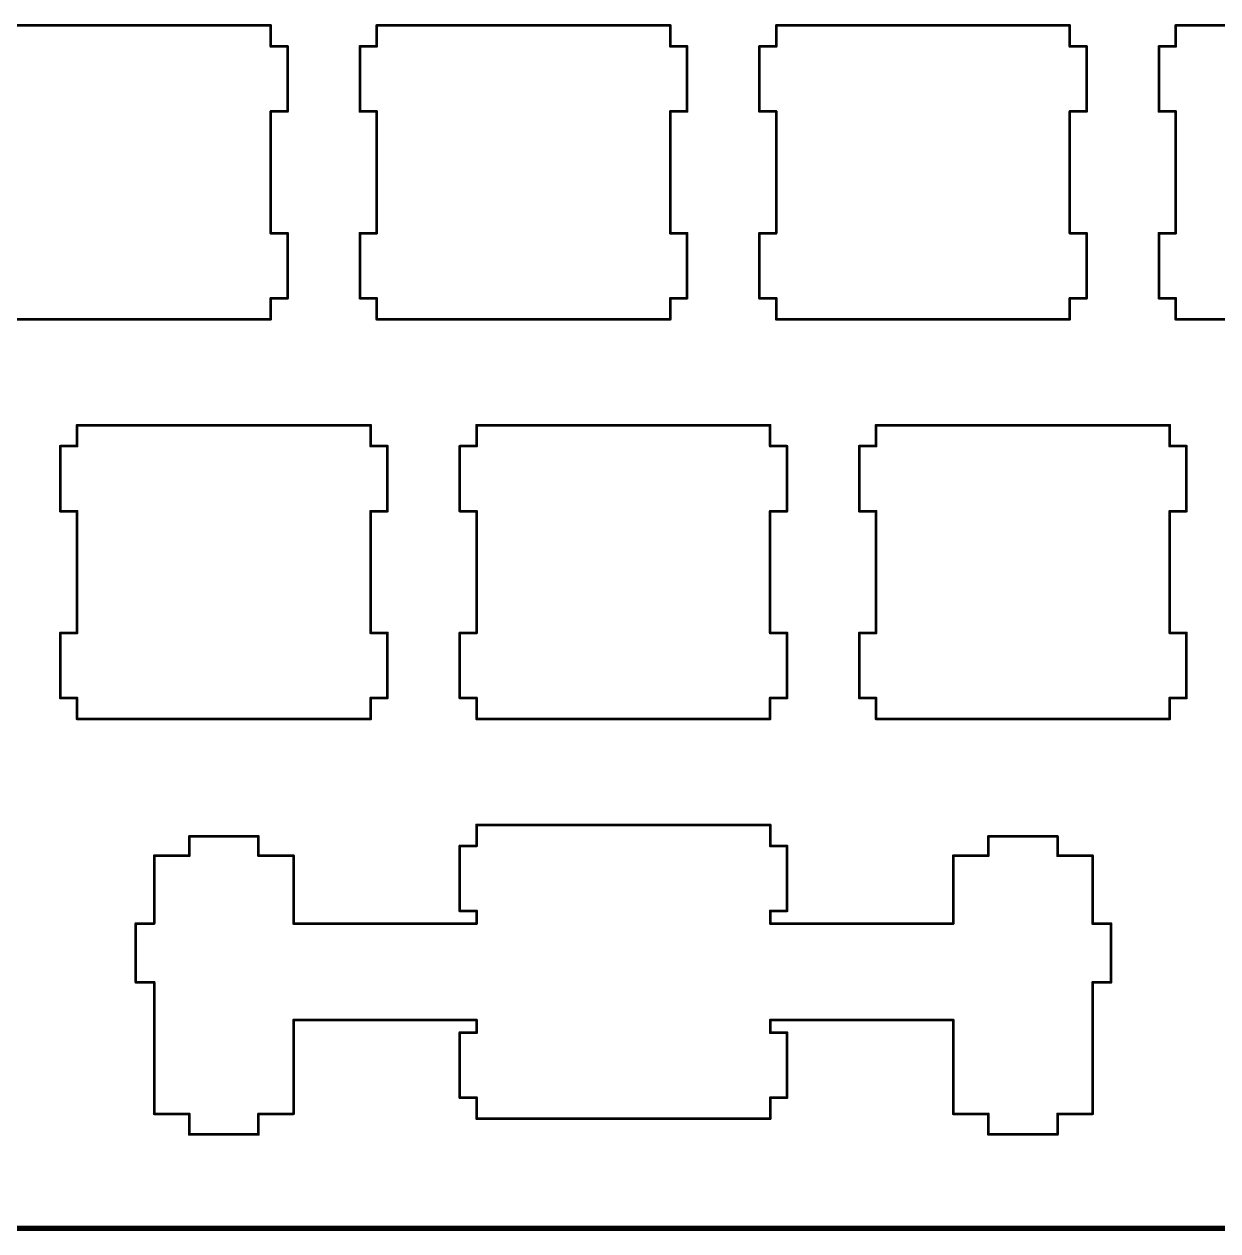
# Model space of a CAD drawing. Extents: x 43 to 335, y 43 to 163.
# Drawn here: x 122.4 to 179.4, y 43.2 to 100.7 of the extents above; entities that cross this region are included whole.
import ezdxf

# ---------------------------------------------------------------- set-up
doc = ezdxf.new("R2010")
doc.units = 0
doc.layers.add('MECHANICAL2', color=216, linetype='CONTINUOUS')

msp = doc.modelspace()

# ---------------------------------------------------------------- linework, layer by layer
at = {"layer": 'MECHANICAL2'}
for points, const_width in [([(120.203, 100.625), (134.204, 100.625)], 0.127), ([(134.204, 99.626), (134.204, 100.625)], 0.127), ([(139.253, 99.626), (139.253, 100.625)], 0.127), ([(139.253, 100.625), (153.254, 100.625)], 0.127), ([(153.254, 99.626), (153.254, 100.625)], 0.127), ([(158.303, 99.626), (158.303, 100.625)], 0.127), ([(158.303, 100.625), (172.304, 100.625)], 0.127), ([(172.304, 99.626), (172.304, 100.625)], 0.127), ([(177.353, 99.626), (177.353, 100.625)], 0.127), ([(177.353, 100.625), (191.354, 100.625)], 0.127), ([(134.204, 99.626), (135.004, 99.626)], 0.127), ([(135.004, 96.527), (135.004, 99.626)], 0.127), ([(138.454, 99.626), (139.253, 99.626)], 0.127), ([(138.454, 96.527), (138.454, 99.626)], 0.127), ([(153.254, 99.626), (154.053, 99.626)], 0.127), ([(154.053, 96.527), (154.053, 99.626)], 0.127), ([(157.504, 99.626), (158.303, 99.626)], 0.127), ([(157.504, 96.527), (157.504, 99.626)], 0.127), ([(172.304, 99.626), (173.103, 99.626)], 0.127), ([(173.103, 96.527), (173.103, 99.626)], 0.127), ([(176.554, 99.626), (177.353, 99.626)], 0.127), ([(176.554, 96.527), (176.554, 99.626)], 0.127), ([(134.204, 90.725), (134.204, 96.527)], 0.127), ([(134.204, 96.527), (135.004, 96.527)], 0.127), ([(138.454, 96.527), (139.253, 96.527)], 0.127), ([(139.253, 90.725), (139.253, 96.527)], 0.127), ([(153.254, 90.725), (153.254, 96.527)], 0.127), ([(153.254, 96.527), (154.053, 96.527)], 0.127), ([(157.504, 96.527), (158.303, 96.527)], 0.127), ([(158.303, 90.725), (158.303, 96.527)], 0.127), ([(172.304, 90.725), (172.304, 96.527)], 0.127), ([(172.304, 96.527), (173.103, 96.527)], 0.127), ([(176.554, 96.527), (177.353, 96.527)], 0.127), ([(177.353, 90.725), (177.353, 96.527)], 0.127), ([(134.204, 90.725), (135.004, 90.725)], 0.127), ([(135.004, 87.626), (135.004, 90.725)], 0.127), ([(138.454, 90.725), (139.253, 90.725)], 0.127), ([(138.454, 87.626), (138.454, 90.725)], 0.127), ([(153.254, 90.725), (154.053, 90.725)], 0.127), ([(154.053, 87.626), (154.053, 90.725)], 0.127), ([(157.504, 90.725), (158.303, 90.725)], 0.127), ([(157.504, 87.626), (157.504, 90.725)], 0.127), ([(172.304, 90.725), (173.103, 90.725)], 0.127), ([(173.103, 87.626), (173.103, 90.725)], 0.127), ([(176.554, 90.725), (177.353, 90.725)], 0.127), ([(176.554, 87.626), (176.554, 90.725)], 0.127), ([(134.204, 86.626), (134.204, 87.626)], 0.127), ([(134.204, 87.626), (135.004, 87.626)], 0.127), ([(138.454, 87.626), (139.253, 87.626)], 0.127), ([(139.253, 86.626), (139.253, 87.626)], 0.127), ([(153.254, 86.626), (153.254, 87.626)], 0.127), ([(153.254, 87.626), (154.053, 87.626)], 0.127), ([(157.504, 87.626), (158.303, 87.626)], 0.127), ([(158.303, 86.626), (158.303, 87.626)], 0.127), ([(172.304, 86.626), (172.304, 87.626)], 0.127), ([(172.304, 87.626), (173.103, 87.626)], 0.127), ([(176.554, 87.626), (177.353, 87.626)], 0.127), ([(177.353, 86.626), (177.353, 87.626)], 0.127), ([(120.203, 86.626), (134.204, 86.626)], 0.127), ([(139.253, 86.626), (153.254, 86.626)], 0.127), ([(158.303, 86.626), (172.304, 86.626)], 0.127), ([(177.353, 86.626), (191.354, 86.626)], 0.127), ([(124.967, 80.576), (124.967, 81.575)], 0.127), ([(124.967, 81.575), (138.967, 81.575)], 0.127), ([(138.967, 80.576), (138.967, 81.575)], 0.127), ([(144.016, 80.576), (144.016, 81.575)], 0.127), ([(144.016, 81.575), (158.015, 81.575)], 0.127), ([(158.015, 80.576), (158.015, 81.575)], 0.127), ([(163.066, 80.576), (163.066, 81.575)], 0.127), ([(163.066, 81.575), (177.067, 81.575)], 0.127), ([(177.067, 80.576), (177.067, 81.575)], 0.127), ([(124.167, 80.576), (124.967, 80.576)], 0.127), ([(124.167, 77.477), (124.167, 80.576)], 0.127), ([(138.967, 80.576), (139.766, 80.576)], 0.127), ([(139.766, 77.477), (139.766, 80.576)], 0.127), ([(143.216, 80.576), (144.016, 80.576)], 0.127), ([(143.216, 77.477), (143.216, 80.576)], 0.127), ([(158.015, 80.576), (158.816, 80.576)], 0.127), ([(158.816, 77.477), (158.816, 80.576)], 0.127), ([(162.265, 80.576), (163.066, 80.576)], 0.127), ([(162.265, 77.477), (162.265, 80.576)], 0.127), ([(177.067, 80.576), (177.867, 80.576)], 0.127), ([(177.867, 77.477), (177.867, 80.576)], 0.127), ([(124.167, 77.477), (124.967, 77.477)], 0.127), ([(124.967, 71.675), (124.967, 77.477)], 0.127), ([(138.967, 71.675), (138.967, 77.477)], 0.127), ([(138.967, 77.477), (139.766, 77.477)], 0.127), ([(143.216, 77.477), (144.016, 77.477)], 0.127), ([(144.016, 71.675), (144.016, 77.477)], 0.127), ([(158.015, 71.675), (158.015, 77.477)], 0.127), ([(158.015, 77.477), (158.816, 77.477)], 0.127), ([(162.265, 77.477), (163.066, 77.477)], 0.127), ([(163.066, 71.675), (163.066, 77.477)], 0.127), ([(177.067, 71.675), (177.067, 77.477)], 0.127), ([(177.067, 77.477), (177.867, 77.477)], 0.127), ([(124.167, 71.675), (124.967, 71.675)], 0.127), ([(124.167, 68.576), (124.167, 71.675)], 0.127), ([(138.967, 71.675), (139.766, 71.675)], 0.127), ([(139.766, 68.576), (139.766, 71.675)], 0.127), ([(143.216, 71.675), (144.016, 71.675)], 0.127), ([(143.216, 68.576), (143.216, 71.675)], 0.127), ([(158.015, 71.675), (158.816, 71.675)], 0.127), ([(158.816, 68.576), (158.816, 71.675)], 0.127), ([(162.265, 71.675), (163.066, 71.675)], 0.127), ([(162.265, 68.576), (162.265, 71.675)], 0.127), ([(177.067, 71.675), (177.867, 71.675)], 0.127), ([(177.867, 68.576), (177.867, 71.675)], 0.127), ([(124.167, 68.576), (124.967, 68.576)], 0.127), ([(124.967, 67.576), (124.967, 68.576)], 0.127), ([(138.967, 67.576), (138.967, 68.576)], 0.127), ([(138.967, 68.576), (139.766, 68.576)], 0.127), ([(143.216, 68.576), (144.016, 68.576)], 0.127), ([(144.016, 67.576), (144.016, 68.576)], 0.127), ([(158.015, 67.576), (158.015, 68.576)], 0.127), ([(158.015, 68.576), (158.816, 68.576)], 0.127), ([(162.265, 68.576), (163.066, 68.576)], 0.127), ([(163.066, 67.576), (163.066, 68.576)], 0.127), ([(177.067, 67.576), (177.067, 68.576)], 0.127), ([(177.067, 68.576), (177.867, 68.576)], 0.127), ([(124.967, 67.576), (138.967, 67.576)], 0.127), ([(144.016, 67.576), (158.015, 67.576)], 0.127), ([(163.066, 67.576), (177.067, 67.576)], 0.127), ([(144.017, 61.526), (144.017, 62.526)], 0.127), ([(144.017, 62.526), (158.017, 62.526)], 0.127), ([(158.017, 61.526), (158.017, 62.526)], 0.127), ([(130.317, 61.977), (133.617, 61.977)], 0.127), ([(130.317, 61.056), (130.317, 61.977)], 0.127), ([(133.617, 61.056), (133.617, 61.977)], 0.127), ([(143.216, 61.526), (144.017, 61.526)], 0.127), ([(143.216, 58.427), (143.216, 61.526)], 0.127), ([(158.017, 61.526), (158.817, 61.526)], 0.127), ([(158.817, 58.427), (158.817, 61.526)], 0.127), ([(168.417, 61.977), (171.717, 61.977)], 0.127), ([(168.417, 61.056), (168.417, 61.977)], 0.127), ([(171.717, 61.056), (171.717, 61.977)], 0.127), ([(128.643, 61.056), (130.317, 61.056)], 0.127), ([(128.643, 57.826), (128.643, 61.056)], 0.127), ([(133.617, 61.056), (135.291, 61.056)], 0.127), ([(135.291, 57.826), (135.291, 61.056)], 0.127), ([(166.743, 61.056), (168.417, 61.056)], 0.127), ([(166.743, 57.826), (166.743, 61.056)], 0.127), ([(171.717, 61.056), (173.391, 61.056)], 0.127), ([(173.391, 57.826), (173.391, 61.056)], 0.127), ([(143.216, 58.427), (144.017, 58.427)], 0.127), ([(144.017, 57.826), (144.017, 58.427)], 0.127), ([(158.017, 57.826), (158.017, 58.427)], 0.127), ([(158.017, 58.427), (158.817, 58.427)], 0.127), ([(127.767, 57.826), (128.643, 57.826)], 0.127), ([(127.767, 55.027), (127.767, 57.826)], 0.127), ([(135.291, 57.826), (144.017, 57.826)], 0.127), ([(158.017, 57.826), (166.743, 57.826)], 0.127), ([(173.391, 57.826), (174.267, 57.826)], 0.127), ([(174.267, 55.027), (174.267, 57.826)], 0.127), ([(127.767, 55.027), (128.643, 55.027)], 0.127), ([(128.643, 48.757), (128.643, 55.027)], 0.127), ([(173.391, 48.757), (173.391, 55.027)], 0.127), ([(173.391, 55.027), (174.267, 55.027)], 0.127), ([(135.291, 48.757), (135.291, 53.226)], 0.127), ([(135.291, 53.226), (144.017, 53.226)], 0.127), ([(144.017, 52.625), (144.017, 53.226)], 0.127), ([(158.017, 52.625), (158.017, 53.226)], 0.127), ([(158.017, 53.226), (166.743, 53.226)], 0.127), ([(166.743, 48.757), (166.743, 53.226)], 0.127), ([(143.216, 52.625), (144.017, 52.625)], 0.127), ([(143.216, 49.526), (143.216, 52.625)], 0.127), ([(158.017, 52.625), (158.817, 52.625)], 0.127), ([(158.817, 49.526), (158.817, 52.625)], 0.127), ([(143.216, 49.526), (144.017, 49.526)], 0.127), ([(144.017, 48.527), (144.017, 49.526)], 0.127), ([(158.017, 48.527), (158.017, 49.526)], 0.127), ([(158.017, 49.526), (158.817, 49.526)], 0.127), ([(128.643, 48.757), (130.317, 48.757)], 0.127), ([(130.317, 47.776), (130.317, 48.757)], 0.127), ([(133.617, 47.776), (133.617, 48.757)], 0.127), ([(133.617, 48.757), (135.291, 48.757)], 0.127), ([(144.017, 48.527), (158.017, 48.527)], 0.127), ([(166.743, 48.757), (168.417, 48.757)], 0.127), ([(168.417, 47.776), (168.417, 48.757)], 0.127), ([(171.717, 47.776), (171.717, 48.757)], 0.127), ([(171.717, 48.757), (173.391, 48.757)], 0.127), ([(130.317, 47.776), (133.617, 47.776)], 0.127), ([(168.417, 47.776), (171.717, 47.776)], 0.127), ([(43.688, 43.307), (334.391, 43.307)], 0.254)]:
    msp.add_lwpolyline(points, dxfattribs=dict(at, const_width=const_width))
at = {"layer": 'MECHANICAL2', "const_width": 0.0635}
for points in [[(134.172, 100.625, 1), (134.236, 100.625, 1)], [(134.172, 100.625, 1), (134.236, 100.625, 1)], [(139.222, 100.625, 1), (139.285, 100.625, 1)], [(139.222, 100.625, 1), (139.285, 100.625, 1)], [(153.222, 100.625, 1), (153.286, 100.625, 1)], [(153.222, 100.625, 1), (153.286, 100.625, 1)], [(158.271, 100.625, 1), (158.335, 100.625, 1)], [(158.271, 100.625, 1), (158.335, 100.625, 1)], [(172.272, 100.625, 1), (172.336, 100.625, 1)], [(172.272, 100.625, 1), (172.336, 100.625, 1)], [(177.321, 100.625, 1), (177.385, 100.625, 1)], [(177.321, 100.625, 1), (177.385, 100.625, 1)], [(134.172, 99.626, 1), (134.236, 99.626, 1)], [(134.172, 99.626, 1), (134.236, 99.626, 1)], [(134.972, 99.626, 1), (135.035, 99.626, 1)], [(134.972, 99.626, 1), (135.035, 99.626, 1)], [(138.422, 99.626, 1), (138.486, 99.626, 1)], [(138.422, 99.626, 1), (138.486, 99.626, 1)], [(139.222, 99.626, 1), (139.285, 99.626, 1)], [(139.222, 99.626, 1), (139.285, 99.626, 1)], [(153.222, 99.626, 1), (153.286, 99.626, 1)], [(153.222, 99.626, 1), (153.286, 99.626, 1)], [(154.021, 99.626, 1), (154.085, 99.626, 1)], [(154.021, 99.626, 1), (154.085, 99.626, 1)], [(157.472, 99.626, 1), (157.536, 99.626, 1)], [(157.472, 99.626, 1), (157.536, 99.626, 1)], [(158.271, 99.626, 1), (158.335, 99.626, 1)], [(158.271, 99.626, 1), (158.335, 99.626, 1)], [(172.272, 99.626, 1), (172.336, 99.626, 1)], [(172.272, 99.626, 1), (172.336, 99.626, 1)], [(173.071, 99.626, 1), (173.135, 99.626, 1)], [(173.071, 99.626, 1), (173.135, 99.626, 1)], [(176.522, 99.626, 1), (176.586, 99.626, 1)], [(176.522, 99.626, 1), (176.586, 99.626, 1)], [(177.321, 99.626, 1), (177.385, 99.626, 1)], [(177.321, 99.626, 1), (177.385, 99.626, 1)], [(134.172, 96.527, 1), (134.236, 96.527, 1)], [(134.172, 96.527, 1), (134.236, 96.527, 1)], [(134.972, 96.527, 1), (135.035, 96.527, 1)], [(134.972, 96.527, 1), (135.035, 96.527, 1)], [(138.422, 96.527, 1), (138.486, 96.527, 1)], [(138.422, 96.527, 1), (138.486, 96.527, 1)], [(139.222, 96.527, 1), (139.285, 96.527, 1)], [(139.222, 96.527, 1), (139.285, 96.527, 1)], [(153.222, 96.527, 1), (153.286, 96.527, 1)], [(153.222, 96.527, 1), (153.286, 96.527, 1)], [(154.021, 96.527, 1), (154.085, 96.527, 1)], [(154.021, 96.527, 1), (154.085, 96.527, 1)], [(157.472, 96.527, 1), (157.536, 96.527, 1)], [(157.472, 96.527, 1), (157.536, 96.527, 1)], [(158.271, 96.527, 1), (158.335, 96.527, 1)], [(158.271, 96.527, 1), (158.335, 96.527, 1)], [(172.272, 96.527, 1), (172.336, 96.527, 1)], [(172.272, 96.527, 1), (172.336, 96.527, 1)], [(173.071, 96.527, 1), (173.135, 96.527, 1)], [(173.071, 96.527, 1), (173.135, 96.527, 1)], [(176.522, 96.527, 1), (176.586, 96.527, 1)], [(176.522, 96.527, 1), (176.586, 96.527, 1)], [(177.321, 96.527, 1), (177.385, 96.527, 1)], [(177.321, 96.527, 1), (177.385, 96.527, 1)], [(134.172, 90.725, 1), (134.236, 90.725, 1)], [(134.172, 90.725, 1), (134.236, 90.725, 1)], [(134.972, 90.725, 1), (135.035, 90.725, 1)], [(134.972, 90.725, 1), (135.035, 90.725, 1)], [(138.422, 90.725, 1), (138.486, 90.725, 1)], [(138.422, 90.725, 1), (138.486, 90.725, 1)], [(139.222, 90.725, 1), (139.285, 90.725, 1)], [(139.222, 90.725, 1), (139.285, 90.725, 1)], [(153.222, 90.725, 1), (153.286, 90.725, 1)], [(153.222, 90.725, 1), (153.286, 90.725, 1)], [(154.021, 90.725, 1), (154.085, 90.725, 1)], [(154.021, 90.725, 1), (154.085, 90.725, 1)], [(157.472, 90.725, 1), (157.536, 90.725, 1)], [(157.472, 90.725, 1), (157.536, 90.725, 1)], [(158.271, 90.725, 1), (158.335, 90.725, 1)], [(158.271, 90.725, 1), (158.335, 90.725, 1)], [(172.272, 90.725, 1), (172.336, 90.725, 1)], [(172.272, 90.725, 1), (172.336, 90.725, 1)], [(173.071, 90.725, 1), (173.135, 90.725, 1)], [(173.071, 90.725, 1), (173.135, 90.725, 1)], [(176.522, 90.725, 1), (176.586, 90.725, 1)], [(176.522, 90.725, 1), (176.586, 90.725, 1)], [(177.321, 90.725, 1), (177.385, 90.725, 1)], [(177.321, 90.725, 1), (177.385, 90.725, 1)], [(134.172, 87.626, 1), (134.236, 87.626, 1)], [(134.172, 87.626, 1), (134.236, 87.626, 1)], [(134.972, 87.626, 1), (135.035, 87.626, 1)], [(134.972, 87.626, 1), (135.035, 87.626, 1)], [(138.422, 87.626, 1), (138.486, 87.626, 1)], [(138.422, 87.626, 1), (138.486, 87.626, 1)], [(139.222, 87.626, 1), (139.285, 87.626, 1)], [(139.222, 87.626, 1), (139.285, 87.626, 1)], [(153.222, 87.626, 1), (153.286, 87.626, 1)], [(153.222, 87.626, 1), (153.286, 87.626, 1)], [(154.021, 87.626, 1), (154.085, 87.626, 1)], [(154.021, 87.626, 1), (154.085, 87.626, 1)], [(157.472, 87.626, 1), (157.536, 87.626, 1)], [(157.472, 87.626, 1), (157.536, 87.626, 1)], [(158.271, 87.626, 1), (158.335, 87.626, 1)], [(158.271, 87.626, 1), (158.335, 87.626, 1)], [(172.272, 87.626, 1), (172.336, 87.626, 1)], [(172.272, 87.626, 1), (172.336, 87.626, 1)], [(173.071, 87.626, 1), (173.135, 87.626, 1)], [(173.071, 87.626, 1), (173.135, 87.626, 1)], [(176.522, 87.626, 1), (176.586, 87.626, 1)], [(176.522, 87.626, 1), (176.586, 87.626, 1)], [(177.321, 87.626, 1), (177.385, 87.626, 1)], [(177.321, 87.626, 1), (177.385, 87.626, 1)], [(134.172, 86.626, 1), (134.236, 86.626, 1)], [(134.172, 86.626, 1), (134.236, 86.626, 1)], [(139.222, 86.626, 1), (139.285, 86.626, 1)], [(139.222, 86.626, 1), (139.285, 86.626, 1)], [(153.222, 86.626, 1), (153.286, 86.626, 1)], [(153.222, 86.626, 1), (153.286, 86.626, 1)], [(158.271, 86.626, 1), (158.335, 86.626, 1)], [(158.271, 86.626, 1), (158.335, 86.626, 1)], [(172.272, 86.626, 1), (172.336, 86.626, 1)], [(172.272, 86.626, 1), (172.336, 86.626, 1)], [(177.321, 86.626, 1), (177.385, 86.626, 1)], [(177.321, 86.626, 1), (177.385, 86.626, 1)], [(124.936, 81.575, 1), (124.999, 81.575, 1)], [(124.936, 81.575, 1), (124.999, 81.575, 1)], [(138.935, 81.575, 1), (138.998, 81.575, 1)], [(138.935, 81.575, 1), (138.998, 81.575, 1)], [(143.984, 81.575, 1), (144.048, 81.575, 1)], [(143.984, 81.575, 1), (144.048, 81.575, 1)], [(157.983, 81.575, 1), (158.047, 81.575, 1)], [(157.983, 81.575, 1), (158.047, 81.575, 1)], [(163.034, 81.575, 1), (163.098, 81.575, 1)], [(163.034, 81.575, 1), (163.098, 81.575, 1)], [(177.035, 81.575, 1), (177.099, 81.575, 1)], [(177.035, 81.575, 1), (177.099, 81.575, 1)], [(124.135, 80.576, 1), (124.198, 80.576, 1)], [(124.135, 80.576, 1), (124.198, 80.576, 1)], [(124.936, 80.576, 1), (124.999, 80.576, 1)], [(124.936, 80.576, 1), (124.999, 80.576, 1)], [(138.935, 80.576, 1), (138.998, 80.576, 1)], [(138.935, 80.576, 1), (138.998, 80.576, 1)], [(139.734, 80.576, 1), (139.798, 80.576, 1)], [(139.734, 80.576, 1), (139.798, 80.576, 1)], [(143.184, 80.576, 1), (143.248, 80.576, 1)], [(143.184, 80.576, 1), (143.248, 80.576, 1)], [(143.984, 80.576, 1), (144.048, 80.576, 1)], [(143.984, 80.576, 1), (144.048, 80.576, 1)], [(157.983, 80.576, 1), (158.047, 80.576, 1)], [(157.983, 80.576, 1), (158.047, 80.576, 1)], [(158.784, 80.576, 1), (158.848, 80.576, 1)], [(158.784, 80.576, 1), (158.848, 80.576, 1)], [(162.233, 80.576, 1), (162.297, 80.576, 1)], [(162.233, 80.576, 1), (162.297, 80.576, 1)], [(163.034, 80.576, 1), (163.098, 80.576, 1)], [(163.034, 80.576, 1), (163.098, 80.576, 1)], [(177.035, 80.576, 1), (177.099, 80.576, 1)], [(177.035, 80.576, 1), (177.099, 80.576, 1)], [(177.835, 80.576, 1), (177.899, 80.576, 1)], [(177.835, 80.576, 1), (177.899, 80.576, 1)], [(124.135, 77.477, 1), (124.198, 77.477, 1)], [(124.135, 77.477, 1), (124.198, 77.477, 1)], [(124.936, 77.477, 1), (124.999, 77.477, 1)], [(124.936, 77.477, 1), (124.999, 77.477, 1)], [(138.935, 77.477, 1), (138.998, 77.477, 1)], [(138.935, 77.477, 1), (138.998, 77.477, 1)], [(139.734, 77.477, 1), (139.798, 77.477, 1)], [(139.734, 77.477, 1), (139.798, 77.477, 1)], [(143.184, 77.477, 1), (143.248, 77.477, 1)], [(143.184, 77.477, 1), (143.248, 77.477, 1)], [(143.984, 77.477, 1), (144.048, 77.477, 1)], [(143.984, 77.477, 1), (144.048, 77.477, 1)], [(157.983, 77.477, 1), (158.047, 77.477, 1)], [(157.983, 77.477, 1), (158.047, 77.477, 1)], [(158.784, 77.477, 1), (158.848, 77.477, 1)], [(158.784, 77.477, 1), (158.848, 77.477, 1)], [(162.233, 77.477, 1), (162.297, 77.477, 1)], [(162.233, 77.477, 1), (162.297, 77.477, 1)], [(163.034, 77.477, 1), (163.098, 77.477, 1)], [(163.034, 77.477, 1), (163.098, 77.477, 1)], [(177.035, 77.477, 1), (177.099, 77.477, 1)], [(177.035, 77.477, 1), (177.099, 77.477, 1)], [(177.835, 77.477, 1), (177.899, 77.477, 1)], [(177.835, 77.477, 1), (177.899, 77.477, 1)], [(124.135, 71.675, 1), (124.198, 71.675, 1)], [(124.135, 71.675, 1), (124.198, 71.675, 1)], [(124.936, 71.675, 1), (124.999, 71.675, 1)], [(124.936, 71.675, 1), (124.999, 71.675, 1)], [(138.935, 71.675, 1), (138.998, 71.675, 1)], [(138.935, 71.675, 1), (138.998, 71.675, 1)], [(139.734, 71.675, 1), (139.798, 71.675, 1)], [(139.734, 71.675, 1), (139.798, 71.675, 1)], [(143.184, 71.675, 1), (143.248, 71.675, 1)], [(143.184, 71.675, 1), (143.248, 71.675, 1)], [(143.984, 71.675, 1), (144.048, 71.675, 1)], [(143.984, 71.675, 1), (144.048, 71.675, 1)], [(157.983, 71.675, 1), (158.047, 71.675, 1)], [(157.983, 71.675, 1), (158.047, 71.675, 1)], [(158.784, 71.675, 1), (158.848, 71.675, 1)], [(158.784, 71.675, 1), (158.848, 71.675, 1)], [(162.233, 71.675, 1), (162.297, 71.675, 1)], [(162.233, 71.675, 1), (162.297, 71.675, 1)], [(163.034, 71.675, 1), (163.098, 71.675, 1)], [(163.034, 71.675, 1), (163.098, 71.675, 1)], [(177.035, 71.675, 1), (177.099, 71.675, 1)], [(177.035, 71.675, 1), (177.099, 71.675, 1)], [(177.835, 71.675, 1), (177.899, 71.675, 1)], [(177.835, 71.675, 1), (177.899, 71.675, 1)], [(124.135, 68.576, 1), (124.198, 68.576, 1)], [(124.135, 68.576, 1), (124.198, 68.576, 1)], [(124.936, 68.576, 1), (124.999, 68.576, 1)], [(124.936, 68.576, 1), (124.999, 68.576, 1)], [(138.935, 68.576, 1), (138.998, 68.576, 1)], [(138.935, 68.576, 1), (138.998, 68.576, 1)], [(139.734, 68.576, 1), (139.798, 68.576, 1)], [(139.734, 68.576, 1), (139.798, 68.576, 1)], [(143.184, 68.576, 1), (143.248, 68.576, 1)], [(143.184, 68.576, 1), (143.248, 68.576, 1)], [(143.984, 68.576, 1), (144.048, 68.576, 1)], [(143.984, 68.576, 1), (144.048, 68.576, 1)], [(157.983, 68.576, 1), (158.047, 68.576, 1)], [(157.983, 68.576, 1), (158.047, 68.576, 1)], [(158.784, 68.576, 1), (158.848, 68.576, 1)], [(158.784, 68.576, 1), (158.848, 68.576, 1)], [(162.233, 68.576, 1), (162.297, 68.576, 1)], [(162.233, 68.576, 1), (162.297, 68.576, 1)], [(163.034, 68.576, 1), (163.098, 68.576, 1)], [(163.034, 68.576, 1), (163.098, 68.576, 1)], [(177.035, 68.576, 1), (177.099, 68.576, 1)], [(177.035, 68.576, 1), (177.099, 68.576, 1)], [(177.835, 68.576, 1), (177.899, 68.576, 1)], [(177.835, 68.576, 1), (177.899, 68.576, 1)], [(124.936, 67.576, 1), (124.999, 67.576, 1)], [(124.936, 67.576, 1), (124.999, 67.576, 1)], [(138.935, 67.576, 1), (138.998, 67.576, 1)], [(138.935, 67.576, 1), (138.998, 67.576, 1)], [(143.984, 67.576, 1), (144.048, 67.576, 1)], [(143.984, 67.576, 1), (144.048, 67.576, 1)], [(157.983, 67.576, 1), (158.047, 67.576, 1)], [(157.983, 67.576, 1), (158.047, 67.576, 1)], [(163.034, 67.576, 1), (163.098, 67.576, 1)], [(163.034, 67.576, 1), (163.098, 67.576, 1)], [(177.035, 67.576, 1), (177.099, 67.576, 1)], [(177.035, 67.576, 1), (177.099, 67.576, 1)], [(143.985, 62.526, 1), (144.049, 62.526, 1)], [(143.985, 62.526, 1), (144.049, 62.526, 1)], [(157.985, 62.526, 1), (158.049, 62.526, 1)], [(157.985, 62.526, 1), (158.049, 62.526, 1)], [(130.285, 61.977, 1), (130.349, 61.977, 1)], [(130.285, 61.977, 1), (130.349, 61.977, 1)], [(133.585, 61.977, 1), (133.649, 61.977, 1)], [(133.585, 61.977, 1), (133.649, 61.977, 1)], [(143.184, 61.526, 1), (143.248, 61.526, 1)], [(143.184, 61.526, 1), (143.248, 61.526, 1)], [(143.985, 61.526, 1), (144.049, 61.526, 1)], [(143.985, 61.526, 1), (144.049, 61.526, 1)], [(157.985, 61.526, 1), (158.049, 61.526, 1)], [(157.985, 61.526, 1), (158.049, 61.526, 1)], [(158.785, 61.526, 1), (158.849, 61.526, 1)], [(158.785, 61.526, 1), (158.849, 61.526, 1)], [(168.385, 61.977, 1), (168.449, 61.977, 1)], [(168.385, 61.977, 1), (168.449, 61.977, 1)], [(171.685, 61.977, 1), (171.749, 61.977, 1)], [(171.685, 61.977, 1), (171.749, 61.977, 1)], [(128.611, 61.056, 1), (128.674, 61.056, 1)], [(128.611, 61.056, 1), (128.674, 61.056, 1)], [(130.285, 61.056, 1), (130.349, 61.056, 1)], [(130.285, 61.056, 1), (130.349, 61.056, 1)], [(133.585, 61.056, 1), (133.649, 61.056, 1)], [(133.585, 61.056, 1), (133.649, 61.056, 1)], [(135.26, 61.056, 1), (135.323, 61.056, 1)], [(135.26, 61.056, 1), (135.323, 61.056, 1)], [(166.711, 61.056, 1), (166.775, 61.056, 1)], [(166.711, 61.056, 1), (166.775, 61.056, 1)], [(168.385, 61.056, 1), (168.449, 61.056, 1)], [(168.385, 61.056, 1), (168.449, 61.056, 1)], [(171.685, 61.056, 1), (171.749, 61.056, 1)], [(171.685, 61.056, 1), (171.749, 61.056, 1)], [(173.359, 61.056, 1), (173.423, 61.056, 1)], [(173.359, 61.056, 1), (173.423, 61.056, 1)], [(143.184, 58.427, 1), (143.248, 58.427, 1)], [(143.184, 58.427, 1), (143.248, 58.427, 1)], [(143.985, 58.427, 1), (144.049, 58.427, 1)], [(143.985, 58.427, 1), (144.049, 58.427, 1)], [(157.985, 58.427, 1), (158.049, 58.427, 1)], [(157.985, 58.427, 1), (158.049, 58.427, 1)], [(158.785, 58.427, 1), (158.849, 58.427, 1)], [(158.785, 58.427, 1), (158.849, 58.427, 1)], [(127.736, 57.826, 1), (127.799, 57.826, 1)], [(127.736, 57.826, 1), (127.799, 57.826, 1)], [(128.611, 57.826, 1), (128.674, 57.826, 1)], [(128.611, 57.826, 1), (128.674, 57.826, 1)], [(135.26, 57.826, 1), (135.323, 57.826, 1)], [(135.26, 57.826, 1), (135.323, 57.826, 1)], [(143.985, 57.826, 1), (144.049, 57.826, 1)], [(143.985, 57.826, 1), (144.049, 57.826, 1)], [(157.985, 57.826, 1), (158.049, 57.826, 1)], [(157.985, 57.826, 1), (158.049, 57.826, 1)], [(166.711, 57.826, 1), (166.775, 57.826, 1)], [(166.711, 57.826, 1), (166.775, 57.826, 1)], [(173.359, 57.826, 1), (173.423, 57.826, 1)], [(173.359, 57.826, 1), (173.423, 57.826, 1)], [(174.235, 57.826, 1), (174.299, 57.826, 1)], [(174.235, 57.826, 1), (174.299, 57.826, 1)], [(127.736, 55.027, 1), (127.799, 55.027, 1)], [(127.736, 55.027, 1), (127.799, 55.027, 1)], [(128.611, 55.027, 1), (128.674, 55.027, 1)], [(128.611, 55.027, 1), (128.674, 55.027, 1)], [(173.359, 55.027, 1), (173.423, 55.027, 1)], [(173.359, 55.027, 1), (173.423, 55.027, 1)], [(174.235, 55.027, 1), (174.299, 55.027, 1)], [(174.235, 55.027, 1), (174.299, 55.027, 1)], [(135.26, 53.226, 1), (135.323, 53.226, 1)], [(135.26, 53.226, 1), (135.323, 53.226, 1)], [(143.985, 53.226, 1), (144.049, 53.226, 1)], [(143.985, 53.226, 1), (144.049, 53.226, 1)], [(157.985, 53.226, 1), (158.049, 53.226, 1)], [(157.985, 53.226, 1), (158.049, 53.226, 1)], [(166.711, 53.226, 1), (166.775, 53.226, 1)], [(166.711, 53.226, 1), (166.775, 53.226, 1)], [(143.184, 52.625, 1), (143.248, 52.625, 1)], [(143.184, 52.625, 1), (143.248, 52.625, 1)], [(143.985, 52.625, 1), (144.049, 52.625, 1)], [(143.985, 52.625, 1), (144.049, 52.625, 1)], [(157.985, 52.625, 1), (158.049, 52.625, 1)], [(157.985, 52.625, 1), (158.049, 52.625, 1)], [(158.785, 52.625, 1), (158.849, 52.625, 1)], [(158.785, 52.625, 1), (158.849, 52.625, 1)], [(143.184, 49.526, 1), (143.248, 49.526, 1)], [(143.184, 49.526, 1), (143.248, 49.526, 1)], [(143.985, 49.526, 1), (144.049, 49.526, 1)], [(143.985, 49.526, 1), (144.049, 49.526, 1)], [(157.985, 49.526, 1), (158.049, 49.526, 1)], [(157.985, 49.526, 1), (158.049, 49.526, 1)], [(158.785, 49.526, 1), (158.849, 49.526, 1)], [(158.785, 49.526, 1), (158.849, 49.526, 1)], [(128.611, 48.757, 1), (128.674, 48.757, 1)], [(128.611, 48.757, 1), (128.674, 48.757, 1)], [(130.285, 48.757, 1), (130.349, 48.757, 1)], [(130.285, 48.757, 1), (130.349, 48.757, 1)], [(133.585, 48.757, 1), (133.649, 48.757, 1)], [(133.585, 48.757, 1), (133.649, 48.757, 1)], [(135.26, 48.757, 1), (135.323, 48.757, 1)], [(135.26, 48.757, 1), (135.323, 48.757, 1)], [(143.985, 48.527, 1), (144.049, 48.527, 1)], [(143.985, 48.527, 1), (144.049, 48.527, 1)], [(157.985, 48.527, 1), (158.049, 48.527, 1)], [(157.985, 48.527, 1), (158.049, 48.527, 1)], [(166.711, 48.757, 1), (166.775, 48.757, 1)], [(166.711, 48.757, 1), (166.775, 48.757, 1)], [(168.385, 48.757, 1), (168.449, 48.757, 1)], [(168.385, 48.757, 1), (168.449, 48.757, 1)], [(171.685, 48.757, 1), (171.749, 48.757, 1)], [(171.685, 48.757, 1), (171.749, 48.757, 1)], [(173.359, 48.757, 1), (173.423, 48.757, 1)], [(173.359, 48.757, 1), (173.423, 48.757, 1)], [(130.285, 47.776, 1), (130.349, 47.776, 1)], [(130.285, 47.776, 1), (130.349, 47.776, 1)], [(133.585, 47.776, 1), (133.649, 47.776, 1)], [(133.585, 47.776, 1), (133.649, 47.776, 1)], [(168.385, 47.776, 1), (168.449, 47.776, 1)], [(168.385, 47.776, 1), (168.449, 47.776, 1)], [(171.685, 47.776, 1), (171.749, 47.776, 1)], [(171.685, 47.776, 1), (171.749, 47.776, 1)]]:
    msp.add_lwpolyline(points, format="xyb", close=True, dxfattribs=at)

doc.saveas('drawing.dxf')
